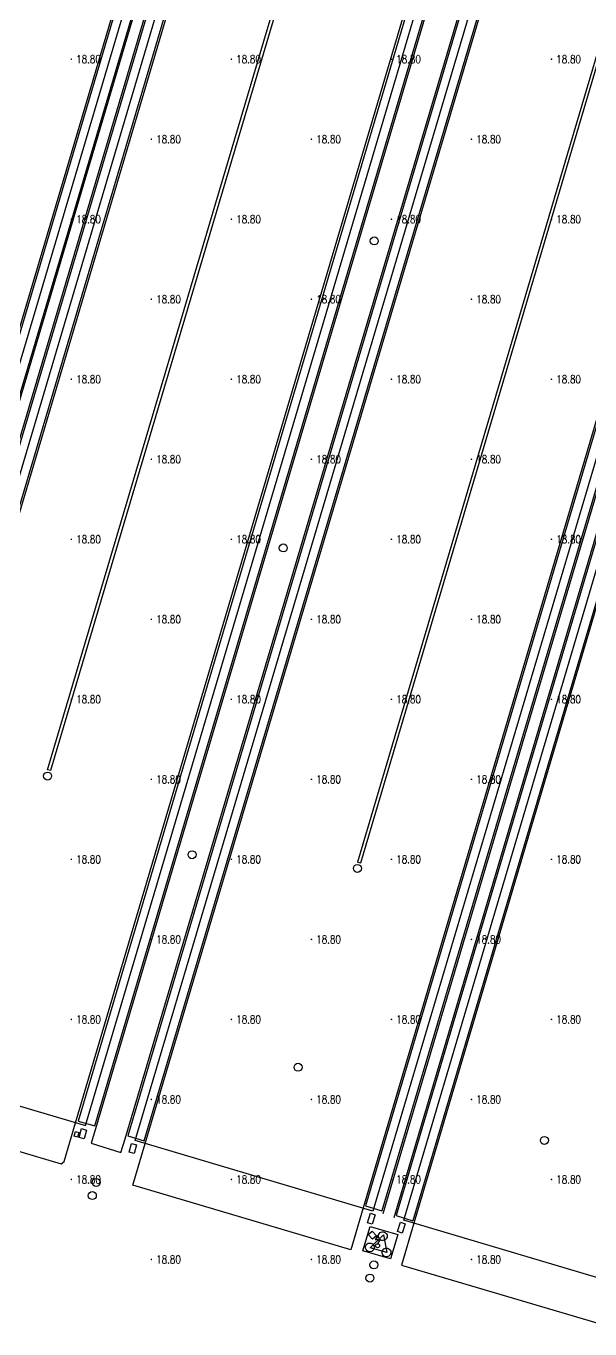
# Model space of a CAD drawing. Extents: x 404846 to 408477, y 3390929 to 3392894.
# Drawn here: x 406945.7 to 407016.2, y 3391455.7 to 3391618.5 of the extents above; entities that cross this region are included whole.
import ezdxf
from ezdxf.enums import TextEntityAlignment as Align

# ---------------------------------------------------------------- set-up
doc = ezdxf.new("R2010")
doc.units = 0
doc.header["$LTSCALE"] = 0.5
doc.layers.get('0').update_dxf_attribs({"linetype": 'CONTINUOUS'})
for name, color, linetype in [('3221', 6, 'CONTINUOUS'), ('DLDW', 11, 'CONTINUOUS'), ('DMTZ', 3, 'CONTINUOUS'), ('FZTZ', 7, 'CONTINUOUS'), ('GCD', 1, 'CONTINUOUS'), ('GXYZ', 2, 'CONTINUOUS'), ('SXSS', 5, 'CONTINUOUS'), ('ZBTZ', 3, 'CONTINUOUS')]:
    doc.layers.add(name, color=color, linetype=linetype)
doc.styles.add('HZ', font='rs.shx', dxfattribs={"width": 0.8, "bigfont": 'hztxt.shx'})
doc.linetypes.add('10422', pattern='A,0.75,[150,AAA.SHX,S=0.5,R=0,X=0,Y=0.5],1.5,[177,AAA.SHX,S=1,R=0,X=0,Y=0.4],0.75', length=3)
doc.linetypes.add('1161', pattern='A,0,[149,AAA.SHX,S=0.15,R=0,X=0,Y=0],-1.6', length=1.6)

# ---------------------------------------------------------------- blocks, each defined once
blk = doc.blocks.new('GC200')
at = {"linetype": 'Continuous', "const_width": 0.2, "flags": 128}
blk.add_lwpolyline([(-0.1, 0, 1), (0.1, 0, 1)], format="xyb", close=True, dxfattribs=at)
blk = doc.blocks.new('gc188')
blk.add_circle((0, 0), 1)
blk = doc.blocks.new('gc132')
at = {"linetype": 'Continuous'}
for points in [[(0, 2.5), (-0.58, 1.5)], [(0.58, 1.5), (-0.58, 1.5)], [(0, 2.5), (-0.52, 2.2)], [(0, 2.5), (0, 1.9)], [(0.58, 1.5), (0, 0.5)]]:
    blk.add_lwpolyline(points, dxfattribs=at)
blk.add_circle((0, 0), 0.5, dxfattribs=at)

msp = doc.modelspace()

# ---------------------------------------------------------------- linework, layer by layer
at = {"layer": '3221', "color": 6}
msp.add_polyline3d([(407039.262, 3391894.784, 18.829), (407037.597, 3391889.163, 18.883), (407033.781, 3391876.277, 18.752), (407027.539, 3391855.229, 18.79), (407022.83, 3391839.298, 18.737), (407018.038, 3391823.318, 18.686), (406987.124, 3391718.945, 18.735), (406951.218, 3391597.72, 19.131), (406919.586, 3391491.035, 18.77)], dxfattribs=at)
for points in [[(407043.117, 3391893.798, 18.887), (407018.585, 3391811.028, 18.727), (406988.042, 3391707.954, 18.781), (406975.302, 3391665.111, 18.745), (406923.401, 3391489.904, 18.729), (406953.125, 3391481.099, 18.729), (407005.022, 3391656.295, 18.745), (407017.76, 3391699.132, 18.781), (407048.307, 3391802.219, 18.727), (407072.839, 3391884.989, 18.887)], [(407108.747, 3391874.221, 19.001), (407104.699, 3391860.541, 18.768), (407092.094, 3391818.024, 18.768), (407079.137, 3391774.197, 18.544), (407057.194, 3391700.198, 18.949), (407039.605, 3391640.884, 18.858), (407018.304, 3391569.073, 18.836), (406989.043, 3391470.426, 18.541), (406959.323, 3391479.241, 18.541), (407009.885, 3391649.699, 18.858), (407049.413, 3391782.998, 18.544), (407062.372, 3391826.833, 18.768), (407074.973, 3391869.338, 18.768), (407079.021, 3391883.017, 18.768)], [(407142.313, 3391864.314, 18.752), (407133.705, 3391835.192, 18.752), (407133.693, 3391835.15, 18.752), (407123.698, 3391801.509, 18.86), (407073.195, 3391631.071, 18.86), (407054.672, 3391568.668, 18.718), (407022.626, 3391460.478, 18.718), (406992.902, 3391469.282, 18.718), (407024.949, 3391577.472, 18.718), (407043.472, 3391639.877, 18.86), (407061.005, 3391699.048, 18.953), (407093.979, 3391810.327, 18.86), (407103.976, 3391843.979, 18.752), (407112.584, 3391873.101, 18.752)]]:
    msp.add_polyline3d(points, close=True, dxfattribs=at)
at = {"layer": 'DLDW', "linetype": 'Continuous', "elevation": 19.359, "flags": 128}
msp.add_lwpolyline([(406988.681, 3391465.851), (406990.356, 3391467.469), (406990.789, 3391465.229), (406988.681, 3391465.851)], close=True, dxfattribs=at)
at = {"layer": 'DMTZ', "linetype": '10422', "elevation": 19.214, "flags": 128}
for points in [[(406990.228, 3391467.834), (406990.418, 3391467.82), (406990.509, 3391467.788), (406990.63, 3391467.712), (406990.754, 3391467.568), (406990.811, 3391467.436), (406990.828, 3391467.342), (406990.814, 3391467.152), (406990.76, 3391467.019), (406990.706, 3391466.94), (406990.562, 3391466.816), (406990.475, 3391466.774), (406990.336, 3391466.742), (406990.146, 3391466.757), (406990.055, 3391466.788), (406989.934, 3391466.864), (406989.81, 3391467.009), (406989.743, 3391467.187), (406989.741, 3391467.378), (406989.764, 3391467.47), (406989.829, 3391467.598), (406989.962, 3391467.734), (406990.089, 3391467.802), (406990.181, 3391467.828), (406990.228, 3391467.834)], [(406988.611, 3391466.435), (406988.801, 3391466.421), (406988.891, 3391466.389), (406989.013, 3391466.313), (406989.137, 3391466.168), (406989.193, 3391466.037), (406989.211, 3391465.943), (406989.197, 3391465.753), (406989.143, 3391465.62), (406989.089, 3391465.541), (406988.944, 3391465.417), (406988.858, 3391465.375), (406988.719, 3391465.343), (406988.529, 3391465.357), (406988.438, 3391465.389), (406988.317, 3391465.465), (406988.193, 3391465.609), (406988.125, 3391465.788), (406988.123, 3391465.978), (406988.147, 3391466.071), (406988.212, 3391466.199), (406988.345, 3391466.335), (406988.472, 3391466.403), (406988.564, 3391466.428), (406988.611, 3391466.435)], [(406990.682, 3391465.796), (406990.872, 3391465.782), (406990.963, 3391465.75), (406991.084, 3391465.674), (406991.208, 3391465.529), (406991.265, 3391465.398), (406991.282, 3391465.304), (406991.268, 3391465.114), (406991.214, 3391464.981), (406991.16, 3391464.902), (406991.016, 3391464.778), (406990.929, 3391464.736), (406990.79, 3391464.704), (406990.6, 3391464.718), (406990.51, 3391464.75), (406990.388, 3391464.826), (406990.264, 3391464.97), (406990.197, 3391465.149), (406990.195, 3391465.339), (406990.218, 3391465.432), (406990.283, 3391465.56), (406990.416, 3391465.696), (406990.543, 3391465.764), (406990.635, 3391465.789), (406990.682, 3391465.796)]]:
    msp.add_lwpolyline(points, close=True, dxfattribs=at)
at = {"layer": 'FZTZ', "linetype": 'Continuous', "flags": 128}
for points, elevation in [([(406952.625, 3391480.727), (406953.253, 3391480.552), (406952.949, 3391479.461), (406952.321, 3391479.636), (406952.625, 3391480.727)], 19.706), ([(406952.294, 3391480.232), (406952.124, 3391479.659), (406951.717, 3391479.779), (406951.887, 3391480.353), (406952.294, 3391480.232)], 19.747), ([(406958.886, 3391478.877), (406959.515, 3391478.701), (406959.211, 3391477.61), (406958.582, 3391477.785), (406958.886, 3391478.877)], 19.655), ([(406988.739, 3391470.143), (406989.318, 3391469.96), (406988.946, 3391468.782), (406988.367, 3391468.965), (406988.739, 3391470.143)], 19.302), ([(406988.933, 3391467.934), (406989.477, 3391467.334), (406989, 3391466.9), (406988.455, 3391467.5), (406988.933, 3391467.934)], 20.293), ([(406992.501, 3391469.031), (406993.08, 3391468.849), (406992.708, 3391467.67), (406992.129, 3391467.853), (406992.501, 3391469.031)], 19.302)]:
    msp.add_lwpolyline(points, close=True, dxfattribs=dict(at, elevation=elevation))
at = {"layer": 'SXSS', "linetype": 'Continuous', "flags": 128}
for points, elevation in [([(407045.851, 3391852.784), (406993.447, 3391676.146), (406978.956, 3391627.236), (406948.764, 3391525.465), (406948.381, 3391525.579), (406978.573, 3391627.35), (406993.064, 3391676.26), (407045.468, 3391852.897), (407045.851, 3391852.784)], 18.759), ([(407037.346, 3391682.024), (407042.474, 3391699.347), (407048.91, 3391721.043), (407059.334, 3391756.217), (407069.804, 3391791.621), (407084.558, 3391841.302), (407084.174, 3391841.416), (407069.421, 3391791.734), (407058.951, 3391756.33), (407048.527, 3391721.157), (407042.091, 3391699.461), (407036.963, 3391682.137), (407019.481, 3391623.294), (406987.136, 3391514.04), (406987.519, 3391513.926), (407019.864, 3391623.18), (407037.346, 3391682.024)], 18.846)]:
    msp.add_lwpolyline(points, close=True, dxfattribs=dict(at, elevation=elevation))
at = {"layer": 'ZBTZ', "linetype": '1161', "flags": 128}
for points, elevation in [([(406921.635, 3391488.405), (406922.173, 3391490.268), (406974.073, 3391665.475), (406986.814, 3391708.319), (407017.357, 3391811.392), (407042.397, 3391895.897), (407041.06, 3391896.292), (407038.89, 3391888.78), (407035.041, 3391875.906), (407028.839, 3391854.844), (407024.13, 3391838.911), (407019.337, 3391822.928), (406987.744, 3391716.408), (406952.479, 3391597.346), (406920.846, 3391490.662), (406920.301, 3391488.795), (406921.635, 3391488.405)], 18.785), ([(406987.805, 3391465.458), (406988.71, 3391468.503), (406992.143, 3391467.483), (406991.238, 3391464.438), (406987.805, 3391465.458)], 18.648)]:
    msp.add_lwpolyline(points, close=True, dxfattribs=dict(at, elevation=elevation))
for points, elevation in [([(407038.162, 3391894.843), (407036.57, 3391889.467), (407032.753, 3391876.581), (407026.55, 3391855.521), (407021.842, 3391839.592), (407017.051, 3391823.614), (406986.117, 3391719.243), (406950.212, 3391598.018), (406918.664, 3391491.622)], 18.813), ([(407040.255, 3391894.223), (407038.662, 3391888.848), (407034.846, 3391875.961), (407028.625, 3391854.907), (407023.916, 3391838.975), (407019.123, 3391822.992), (406987.545, 3391716.466), (406952.281, 3391597.405), (406920.733, 3391491.009)], 18.818), ([(406922.471, 3391490.507), (406974.282, 3391665.413), (406987.023, 3391708.257), (407017.566, 3391811.33), (407041.971, 3391893.674)], 18.773), ([(406924.539, 3391489.894), (406976.35, 3391664.8), (406989.09, 3391707.643), (407019.634, 3391810.717), (407044.072, 3391893.051)], 18.773), ([(406958.09, 3391479.46), (407008.685, 3391650.055), (407048.213, 3391783.353), (407061.172, 3391827.189), (407073.773, 3391869.693), (407078.351, 3391885.216), (407074.576, 3391886.339), (407073.859, 3391883.915), (407049.579, 3391801.842), (407019.031, 3391698.755), (407006.293, 3391655.918), (406954.396, 3391480.722)], 18.708), ([(407073.809, 3391884.324), (407071.673, 3391884.952), (407047.306, 3391802.515), (407016.759, 3391699.43), (407004.02, 3391656.592), (406952.206, 3391481.677)], 18.688), ([(406954.281, 3391481.062), (407006.094, 3391655.977), (407018.833, 3391698.814), (407049.38, 3391801.901), (407073.809, 3391884.324)], 18.722), ([(407077.906, 3391883.017), (407073.948, 3391869.641), (407061.348, 3391827.137), (407048.388, 3391783.301), (407008.86, 3391650.003), (406958.417, 3391479.83), (406960.472, 3391479.22)], 18.704), ([(406960.472, 3391479.22), (407010.947, 3391649.384), (407050.475, 3391782.683), (407063.435, 3391826.519), (407076.035, 3391869.023), (407079.993, 3391882.399)], 18.708), ([(406991.688, 3391469.641), (407021.236, 3391569.395), (407023.735, 3391577.832), (407042.181, 3391640.177), (407059.791, 3391699.407), (407092.765, 3391810.687), (407102.762, 3391844.338), (407111.912, 3391875.295), (407110.548, 3391875.68), (407105.934, 3391860.175), (407093.33, 3391817.658), (407080.373, 3391773.831), (407058.429, 3391699.831), (407040.83, 3391640.52), (407019.53, 3391568.709), (406990.268, 3391470.062)], 18.799), ([(407107.607, 3391874.228), (407103.657, 3391860.85), (407091.053, 3391818.332), (407078.096, 3391774.505), (407056.152, 3391700.506), (407038.517, 3391641.206), (407017.217, 3391569.395), (406988.116, 3391471.071)], 18.782), ([(407109.722, 3391873.603), (407105.742, 3391860.232), (407093.138, 3391817.715), (407080.181, 3391773.888), (407058.237, 3391699.888), (407040.622, 3391640.582), (407019.321, 3391568.771), (406990.16, 3391470.464)], 18.779), ([(407111.474, 3391873.105), (407102.954, 3391844.281), (407092.957, 3391810.63), (407059.983, 3391699.35), (407042.39, 3391640.115), (407023.927, 3391577.775), (407021.422, 3391569.321), (406991.961, 3391469.856)], 18.816), ([(407113.556, 3391872.49), (407109.63, 3391859.208), (407105.036, 3391843.665), (407095.038, 3391810.012), (407062.065, 3391698.734), (407044.531, 3391639.563), (407026.008, 3391577.158), (406994.034, 3391469.211)], 18.849), ([(407027.16, 3391858.487), (407026.304, 3391855.594), (407021.596, 3391839.666), (407016.805, 3391823.688), (406985.897, 3391719.308), (406949.991, 3391598.084), (406918.359, 3391491.399)], 18.805), ([(406924.659, 3391489.531), (406976.559, 3391664.738), (406989.299, 3391707.581), (407019.843, 3391810.655), (407033.458, 3391856.594)], 18.759), ([(406924.659, 3391489.531), (406923.119, 3391484.328), (406950.092, 3391476.322), (406950.476, 3391476.615), (406951.885, 3391481.466), (407003.783, 3391656.663), (407016.521, 3391699.5), (407047.068, 3391802.586), (407060.655, 3391848.556)], 18.727), ([(406960.577, 3391478.87), (407011.139, 3391649.327), (407050.667, 3391782.626), (407063.626, 3391826.462), (407069.41, 3391845.971)], 18.695), ([(407096.651, 3391838.007), (407090.837, 3391818.396), (407077.88, 3391774.569), (407055.936, 3391700.57), (407038.32, 3391641.265), (407017.019, 3391569.454), (406987.819, 3391470.819), (406986.268, 3391465.599), (406959.049, 3391473.678), (406960.577, 3391478.87)], 18.701), ([(407102.981, 3391836.044), (407095.23, 3391809.955), (407062.256, 3391698.677), (407044.723, 3391639.506), (407026.2, 3391577.101), (406994.154, 3391468.911)], 18.814), ([(406952.206, 3391481.677), (406954.281, 3391481.062)], 18.729), ([(406954.396, 3391480.722), (406953.847, 3391478.895), (406957.55, 3391477.761), (406958.09, 3391479.46)], 18.729), ([(406988.116, 3391471.071), (406990.16, 3391470.464)], 18.542), ([(406991.961, 3391469.856), (406994.034, 3391469.211)], 18.719), ([(406994.154, 3391468.911), (406992.6, 3391463.677), (407019.567, 3391455.695), (407019.939, 3391455.986), (407021.339, 3391460.859)], 18.718)]:
    msp.add_lwpolyline(points, dxfattribs=dict(at, elevation=elevation))

# ---------------------------------------------------------------- block references
at = {"layer": 'DLDW', "linetype": 'Continuous', "xscale": 0.5, "yscale": 0.5}
msp.add_blockref('gc132', (406989.627, 3391466.1), dxfattribs=at)
at = {"layer": 'GCD', "linetype": 'Continuous'}
ref = msp.add_blockref('GC200', (406951.358, 3391614.379, 18.8), dxfattribs=dict(at, xscale=0.5, yscale=0.5, zscale=0.5))
ref.add_attrib('height', '18.80', dxfattribs={"linetype": 'Continuous', "height": 1, "style": 'HZ', "width": 0.8}).set_placement((406951.958, 3391614.379, 18.8), align=Align.MIDDLE_LEFT)
ref = msp.add_blockref('GC200', (406971.358, 3391614.379, 18.8), dxfattribs=dict(at, xscale=0.5, yscale=0.5, zscale=0.5))
ref.add_attrib('height', '18.80', dxfattribs={"linetype": 'Continuous', "height": 1, "style": 'HZ', "width": 0.8}).set_placement((406971.958, 3391614.379, 18.8), align=Align.MIDDLE_LEFT)
ref = msp.add_blockref('GC200', (406991.358, 3391614.379, 18.8), dxfattribs=dict(at, xscale=0.5, yscale=0.5, zscale=0.5))
ref.add_attrib('height', '18.80', dxfattribs={"linetype": 'Continuous', "height": 1, "style": 'HZ', "width": 0.8}).set_placement((406991.958, 3391614.379, 18.8), align=Align.MIDDLE_LEFT)
ref = msp.add_blockref('GC200', (407011.358, 3391614.379, 18.8), dxfattribs=dict(at, xscale=0.5, yscale=0.5, zscale=0.5))
ref.add_attrib('height', '18.80', dxfattribs={"linetype": 'Continuous', "height": 1, "style": 'HZ', "width": 0.8}).set_placement((407011.958, 3391614.379, 18.8), align=Align.MIDDLE_LEFT)
ref = msp.add_blockref('GC200', (406961.358, 3391604.379, 18.8), dxfattribs=dict(at, xscale=0.5, yscale=0.5, zscale=0.5))
ref.add_attrib('height', '18.80', dxfattribs={"linetype": 'Continuous', "height": 1, "style": 'HZ', "width": 0.8}).set_placement((406961.958, 3391604.379, 18.8), align=Align.MIDDLE_LEFT)
ref = msp.add_blockref('GC200', (406981.358, 3391604.379, 18.8), dxfattribs=dict(at, xscale=0.5, yscale=0.5, zscale=0.5))
ref.add_attrib('height', '18.80', dxfattribs={"linetype": 'Continuous', "height": 1, "style": 'HZ', "width": 0.8}).set_placement((406981.958, 3391604.379, 18.8), align=Align.MIDDLE_LEFT)
ref = msp.add_blockref('GC200', (407001.358, 3391604.379, 18.8), dxfattribs=dict(at, xscale=0.5, yscale=0.5, zscale=0.5))
ref.add_attrib('height', '18.80', dxfattribs={"linetype": 'Continuous', "height": 1, "style": 'HZ', "width": 0.8}).set_placement((407001.958, 3391604.379, 18.8), align=Align.MIDDLE_LEFT)
ref = msp.add_blockref('GC200', (406951.358, 3391594.379, 18.8), dxfattribs=dict(at, xscale=0.5, yscale=0.5, zscale=0.5))
ref.add_attrib('height', '18.80', dxfattribs={"linetype": 'Continuous', "height": 1, "style": 'HZ', "width": 0.8}).set_placement((406951.958, 3391594.379, 18.8), align=Align.MIDDLE_LEFT)
ref = msp.add_blockref('GC200', (406971.358, 3391594.379, 18.8), dxfattribs=dict(at, xscale=0.5, yscale=0.5, zscale=0.5))
ref.add_attrib('height', '18.80', dxfattribs={"linetype": 'Continuous', "height": 1, "style": 'HZ', "width": 0.8}).set_placement((406971.958, 3391594.379, 18.8), align=Align.MIDDLE_LEFT)
ref = msp.add_blockref('GC200', (406991.358, 3391594.379, 18.8), dxfattribs=dict(at, xscale=0.5, yscale=0.5, zscale=0.5))
ref.add_attrib('height', '18.80', dxfattribs={"linetype": 'Continuous', "height": 1, "style": 'HZ', "width": 0.8}).set_placement((406991.958, 3391594.379, 18.8), align=Align.MIDDLE_LEFT)
ref = msp.add_blockref('GC200', (407011.358, 3391594.379, 18.8), dxfattribs=dict(at, xscale=0.5, yscale=0.5, zscale=0.5))
ref.add_attrib('height', '18.80', dxfattribs={"linetype": 'Continuous', "height": 1, "style": 'HZ', "width": 0.8}).set_placement((407011.958, 3391594.379, 18.8), align=Align.MIDDLE_LEFT)
ref = msp.add_blockref('GC200', (406961.358, 3391584.379, 18.8), dxfattribs=dict(at, xscale=0.5, yscale=0.5, zscale=0.5))
ref.add_attrib('height', '18.80', dxfattribs={"linetype": 'Continuous', "height": 1, "style": 'HZ', "width": 0.8}).set_placement((406961.958, 3391584.379, 18.8), align=Align.MIDDLE_LEFT)
ref = msp.add_blockref('GC200', (406981.358, 3391584.379, 18.8), dxfattribs=dict(at, xscale=0.5, yscale=0.5, zscale=0.5))
ref.add_attrib('height', '18.80', dxfattribs={"linetype": 'Continuous', "height": 1, "style": 'HZ', "width": 0.8}).set_placement((406981.958, 3391584.379, 18.8), align=Align.MIDDLE_LEFT)
ref = msp.add_blockref('GC200', (407001.358, 3391584.379, 18.8), dxfattribs=dict(at, xscale=0.5, yscale=0.5, zscale=0.5))
ref.add_attrib('height', '18.80', dxfattribs={"linetype": 'Continuous', "height": 1, "style": 'HZ', "width": 0.8}).set_placement((407001.958, 3391584.379, 18.8), align=Align.MIDDLE_LEFT)
ref = msp.add_blockref('GC200', (406951.358, 3391574.379, 18.8), dxfattribs=dict(at, xscale=0.5, yscale=0.5, zscale=0.5))
ref.add_attrib('height', '18.80', dxfattribs={"linetype": 'Continuous', "height": 1, "style": 'HZ', "width": 0.8}).set_placement((406951.958, 3391574.379, 18.8), align=Align.MIDDLE_LEFT)
ref = msp.add_blockref('GC200', (406971.358, 3391574.379, 18.8), dxfattribs=dict(at, xscale=0.5, yscale=0.5, zscale=0.5))
ref.add_attrib('height', '18.80', dxfattribs={"linetype": 'Continuous', "height": 1, "style": 'HZ', "width": 0.8}).set_placement((406971.958, 3391574.379, 18.8), align=Align.MIDDLE_LEFT)
ref = msp.add_blockref('GC200', (406991.358, 3391574.379, 18.8), dxfattribs=dict(at, xscale=0.5, yscale=0.5, zscale=0.5))
ref.add_attrib('height', '18.80', dxfattribs={"linetype": 'Continuous', "height": 1, "style": 'HZ', "width": 0.8}).set_placement((406991.958, 3391574.379, 18.8), align=Align.MIDDLE_LEFT)
ref = msp.add_blockref('GC200', (407011.358, 3391574.379, 18.8), dxfattribs=dict(at, xscale=0.5, yscale=0.5, zscale=0.5))
ref.add_attrib('height', '18.80', dxfattribs={"linetype": 'Continuous', "height": 1, "style": 'HZ', "width": 0.8}).set_placement((407011.958, 3391574.379, 18.8), align=Align.MIDDLE_LEFT)
ref = msp.add_blockref('GC200', (406961.358, 3391564.379, 18.8), dxfattribs=dict(at, xscale=0.5, yscale=0.5, zscale=0.5))
ref.add_attrib('height', '18.80', dxfattribs={"linetype": 'Continuous', "height": 1, "style": 'HZ', "width": 0.8}).set_placement((406961.958, 3391564.379, 18.8), align=Align.MIDDLE_LEFT)
ref = msp.add_blockref('GC200', (406981.358, 3391564.379, 18.8), dxfattribs=dict(at, xscale=0.5, yscale=0.5, zscale=0.5))
ref.add_attrib('height', '18.80', dxfattribs={"linetype": 'Continuous', "height": 1, "style": 'HZ', "width": 0.8}).set_placement((406981.958, 3391564.379, 18.8), align=Align.MIDDLE_LEFT)
ref = msp.add_blockref('GC200', (407001.358, 3391564.379, 18.8), dxfattribs=dict(at, xscale=0.5, yscale=0.5, zscale=0.5))
ref.add_attrib('height', '18.80', dxfattribs={"linetype": 'Continuous', "height": 1, "style": 'HZ', "width": 0.8}).set_placement((407001.958, 3391564.379, 18.8), align=Align.MIDDLE_LEFT)
ref = msp.add_blockref('GC200', (406951.358, 3391554.379, 18.8), dxfattribs=dict(at, xscale=0.5, yscale=0.5, zscale=0.5))
ref.add_attrib('height', '18.80', dxfattribs={"linetype": 'Continuous', "height": 1, "style": 'HZ', "width": 0.8}).set_placement((406951.958, 3391554.379, 18.8), align=Align.MIDDLE_LEFT)
ref = msp.add_blockref('GC200', (406971.358, 3391554.379, 18.8), dxfattribs=dict(at, xscale=0.5, yscale=0.5, zscale=0.5))
ref.add_attrib('height', '18.80', dxfattribs={"linetype": 'Continuous', "height": 1, "style": 'HZ', "width": 0.8}).set_placement((406971.958, 3391554.379, 18.8), align=Align.MIDDLE_LEFT)
ref = msp.add_blockref('GC200', (406991.358, 3391554.379, 18.8), dxfattribs=dict(at, xscale=0.5, yscale=0.5, zscale=0.5))
ref.add_attrib('height', '18.80', dxfattribs={"linetype": 'Continuous', "height": 1, "style": 'HZ', "width": 0.8}).set_placement((406991.958, 3391554.379, 18.8), align=Align.MIDDLE_LEFT)
ref = msp.add_blockref('GC200', (407011.358, 3391554.379, 18.8), dxfattribs=dict(at, xscale=0.5, yscale=0.5, zscale=0.5))
ref.add_attrib('height', '18.80', dxfattribs={"linetype": 'Continuous', "height": 1, "style": 'HZ', "width": 0.8}).set_placement((407011.958, 3391554.379, 18.8), align=Align.MIDDLE_LEFT)
ref = msp.add_blockref('GC200', (406961.358, 3391544.379, 18.8), dxfattribs=dict(at, xscale=0.5, yscale=0.5, zscale=0.5))
ref.add_attrib('height', '18.80', dxfattribs={"linetype": 'Continuous', "height": 1, "style": 'HZ', "width": 0.8}).set_placement((406961.958, 3391544.379, 18.8), align=Align.MIDDLE_LEFT)
ref = msp.add_blockref('GC200', (406981.358, 3391544.379, 18.8), dxfattribs=dict(at, xscale=0.5, yscale=0.5, zscale=0.5))
ref.add_attrib('height', '18.80', dxfattribs={"linetype": 'Continuous', "height": 1, "style": 'HZ', "width": 0.8}).set_placement((406981.958, 3391544.379, 18.8), align=Align.MIDDLE_LEFT)
ref = msp.add_blockref('GC200', (407001.358, 3391544.379, 18.8), dxfattribs=dict(at, xscale=0.5, yscale=0.5, zscale=0.5))
ref.add_attrib('height', '18.80', dxfattribs={"linetype": 'Continuous', "height": 1, "style": 'HZ', "width": 0.8}).set_placement((407001.958, 3391544.379, 18.8), align=Align.MIDDLE_LEFT)
ref = msp.add_blockref('GC200', (406951.358, 3391534.379, 18.8), dxfattribs=dict(at, xscale=0.5, yscale=0.5, zscale=0.5))
ref.add_attrib('height', '18.80', dxfattribs={"linetype": 'Continuous', "height": 1, "style": 'HZ', "width": 0.8}).set_placement((406951.958, 3391534.379, 18.8), align=Align.MIDDLE_LEFT)
ref = msp.add_blockref('GC200', (406971.358, 3391534.379, 18.8), dxfattribs=dict(at, xscale=0.5, yscale=0.5, zscale=0.5))
ref.add_attrib('height', '18.80', dxfattribs={"linetype": 'Continuous', "height": 1, "style": 'HZ', "width": 0.8}).set_placement((406971.958, 3391534.379, 18.8), align=Align.MIDDLE_LEFT)
ref = msp.add_blockref('GC200', (406991.358, 3391534.379, 18.8), dxfattribs=dict(at, xscale=0.5, yscale=0.5, zscale=0.5))
ref.add_attrib('height', '18.80', dxfattribs={"linetype": 'Continuous', "height": 1, "style": 'HZ', "width": 0.8}).set_placement((406991.958, 3391534.379, 18.8), align=Align.MIDDLE_LEFT)
ref = msp.add_blockref('GC200', (407011.358, 3391534.379, 18.8), dxfattribs=dict(at, xscale=0.5, yscale=0.5, zscale=0.5))
ref.add_attrib('height', '18.80', dxfattribs={"linetype": 'Continuous', "height": 1, "style": 'HZ', "width": 0.8}).set_placement((407011.958, 3391534.379, 18.8), align=Align.MIDDLE_LEFT)
ref = msp.add_blockref('GC200', (406961.358, 3391524.379, 18.8), dxfattribs=dict(at, xscale=0.5, yscale=0.5, zscale=0.5))
ref.add_attrib('height', '18.80', dxfattribs={"linetype": 'Continuous', "height": 1, "style": 'HZ', "width": 0.8}).set_placement((406961.958, 3391524.379, 18.8), align=Align.MIDDLE_LEFT)
ref = msp.add_blockref('GC200', (406981.358, 3391524.379, 18.8), dxfattribs=dict(at, xscale=0.5, yscale=0.5, zscale=0.5))
ref.add_attrib('height', '18.80', dxfattribs={"linetype": 'Continuous', "height": 1, "style": 'HZ', "width": 0.8}).set_placement((406981.958, 3391524.379, 18.8), align=Align.MIDDLE_LEFT)
ref = msp.add_blockref('GC200', (407001.358, 3391524.379, 18.8), dxfattribs=dict(at, xscale=0.5, yscale=0.5, zscale=0.5))
ref.add_attrib('height', '18.80', dxfattribs={"linetype": 'Continuous', "height": 1, "style": 'HZ', "width": 0.8}).set_placement((407001.958, 3391524.379, 18.8), align=Align.MIDDLE_LEFT)
ref = msp.add_blockref('GC200', (406951.358, 3391514.379, 18.8), dxfattribs=dict(at, xscale=0.5, yscale=0.5, zscale=0.5))
ref.add_attrib('height', '18.80', dxfattribs={"linetype": 'Continuous', "height": 1, "style": 'HZ', "width": 0.8}).set_placement((406951.958, 3391514.379, 18.8), align=Align.MIDDLE_LEFT)
ref = msp.add_blockref('GC200', (406971.358, 3391514.379, 18.8), dxfattribs=dict(at, xscale=0.5, yscale=0.5, zscale=0.5))
ref.add_attrib('height', '18.80', dxfattribs={"linetype": 'Continuous', "height": 1, "style": 'HZ', "width": 0.8}).set_placement((406971.958, 3391514.379, 18.8), align=Align.MIDDLE_LEFT)
ref = msp.add_blockref('GC200', (406991.358, 3391514.379, 18.8), dxfattribs=dict(at, xscale=0.5, yscale=0.5, zscale=0.5))
ref.add_attrib('height', '18.80', dxfattribs={"linetype": 'Continuous', "height": 1, "style": 'HZ', "width": 0.8}).set_placement((406991.958, 3391514.379, 18.8), align=Align.MIDDLE_LEFT)
ref = msp.add_blockref('GC200', (407011.358, 3391514.379, 18.8), dxfattribs=dict(at, xscale=0.5, yscale=0.5, zscale=0.5))
ref.add_attrib('height', '18.80', dxfattribs={"linetype": 'Continuous', "height": 1, "style": 'HZ', "width": 0.8}).set_placement((407011.958, 3391514.379, 18.8), align=Align.MIDDLE_LEFT)
ref = msp.add_blockref('GC200', (406961.358, 3391504.379, 18.8), dxfattribs=dict(at, xscale=0.5, yscale=0.5, zscale=0.5))
ref.add_attrib('height', '18.80', dxfattribs={"linetype": 'Continuous', "height": 1, "style": 'HZ', "width": 0.8}).set_placement((406961.958, 3391504.379, 18.8), align=Align.MIDDLE_LEFT)
ref = msp.add_blockref('GC200', (406981.358, 3391504.379, 18.8), dxfattribs=dict(at, xscale=0.5, yscale=0.5, zscale=0.5))
ref.add_attrib('height', '18.80', dxfattribs={"linetype": 'Continuous', "height": 1, "style": 'HZ', "width": 0.8}).set_placement((406981.958, 3391504.379, 18.8), align=Align.MIDDLE_LEFT)
ref = msp.add_blockref('GC200', (407001.358, 3391504.379, 18.8), dxfattribs=dict(at, xscale=0.5, yscale=0.5, zscale=0.5))
ref.add_attrib('height', '18.80', dxfattribs={"linetype": 'Continuous', "height": 1, "style": 'HZ', "width": 0.8}).set_placement((407001.958, 3391504.379, 18.8), align=Align.MIDDLE_LEFT)
ref = msp.add_blockref('GC200', (406951.358, 3391494.379, 18.8), dxfattribs=dict(at, xscale=0.5, yscale=0.5, zscale=0.5))
ref.add_attrib('height', '18.80', dxfattribs={"linetype": 'Continuous', "height": 1, "style": 'HZ', "width": 0.8}).set_placement((406951.958, 3391494.379, 18.8), align=Align.MIDDLE_LEFT)
ref = msp.add_blockref('GC200', (406971.358, 3391494.379, 18.8), dxfattribs=dict(at, xscale=0.5, yscale=0.5, zscale=0.5))
ref.add_attrib('height', '18.80', dxfattribs={"linetype": 'Continuous', "height": 1, "style": 'HZ', "width": 0.8}).set_placement((406971.958, 3391494.379, 18.8), align=Align.MIDDLE_LEFT)
ref = msp.add_blockref('GC200', (406991.358, 3391494.379, 18.8), dxfattribs=dict(at, xscale=0.5, yscale=0.5, zscale=0.5))
ref.add_attrib('height', '18.80', dxfattribs={"linetype": 'Continuous', "height": 1, "style": 'HZ', "width": 0.8}).set_placement((406991.958, 3391494.379, 18.8), align=Align.MIDDLE_LEFT)
ref = msp.add_blockref('GC200', (407011.358, 3391494.379, 18.8), dxfattribs=dict(at, xscale=0.5, yscale=0.5, zscale=0.5))
ref.add_attrib('height', '18.80', dxfattribs={"linetype": 'Continuous', "height": 1, "style": 'HZ', "width": 0.8}).set_placement((407011.958, 3391494.379, 18.8), align=Align.MIDDLE_LEFT)
ref = msp.add_blockref('GC200', (406961.358, 3391484.379, 18.8), dxfattribs=dict(at, xscale=0.5, yscale=0.5, zscale=0.5))
ref.add_attrib('height', '18.80', dxfattribs={"linetype": 'Continuous', "height": 1, "style": 'HZ', "width": 0.8}).set_placement((406961.958, 3391484.379, 18.8), align=Align.MIDDLE_LEFT)
ref = msp.add_blockref('GC200', (406981.358, 3391484.379, 18.8), dxfattribs=dict(at, xscale=0.5, yscale=0.5, zscale=0.5))
ref.add_attrib('height', '18.80', dxfattribs={"linetype": 'Continuous', "height": 1, "style": 'HZ', "width": 0.8}).set_placement((406981.958, 3391484.379, 18.8), align=Align.MIDDLE_LEFT)
ref = msp.add_blockref('GC200', (407001.358, 3391484.379, 18.8), dxfattribs=dict(at, xscale=0.5, yscale=0.5, zscale=0.5))
ref.add_attrib('height', '18.80', dxfattribs={"linetype": 'Continuous', "height": 1, "style": 'HZ', "width": 0.8}).set_placement((407001.958, 3391484.379, 18.8), align=Align.MIDDLE_LEFT)
ref = msp.add_blockref('GC200', (406951.358, 3391474.379, 18.8), dxfattribs=dict(at, xscale=0.5, yscale=0.5, zscale=0.5))
ref.add_attrib('height', '18.80', dxfattribs={"linetype": 'Continuous', "height": 1, "style": 'HZ', "width": 0.8}).set_placement((406951.958, 3391474.379, 18.8), align=Align.MIDDLE_LEFT)
ref = msp.add_blockref('GC200', (406971.358, 3391474.379, 18.8), dxfattribs=dict(at, xscale=0.5, yscale=0.5, zscale=0.5))
ref.add_attrib('height', '18.80', dxfattribs={"linetype": 'Continuous', "height": 1, "style": 'HZ', "width": 0.8}).set_placement((406971.958, 3391474.379, 18.8), align=Align.MIDDLE_LEFT)
ref = msp.add_blockref('GC200', (406991.358, 3391474.379, 18.8), dxfattribs=dict(at, xscale=0.5, yscale=0.5, zscale=0.5))
ref.add_attrib('height', '18.80', dxfattribs={"linetype": 'Continuous', "height": 1, "style": 'HZ', "width": 0.8}).set_placement((406991.958, 3391474.379, 18.8), align=Align.MIDDLE_LEFT)
ref = msp.add_blockref('GC200', (407011.358, 3391474.379, 18.8), dxfattribs=dict(at, xscale=0.5, yscale=0.5, zscale=0.5))
ref.add_attrib('height', '18.80', dxfattribs={"linetype": 'Continuous', "height": 1, "style": 'HZ', "width": 0.8}).set_placement((407011.958, 3391474.379, 18.8), align=Align.MIDDLE_LEFT)
ref = msp.add_blockref('GC200', (406961.358, 3391464.379, 18.8), dxfattribs=dict(at, xscale=0.5, yscale=0.5, zscale=0.5))
ref.add_attrib('height', '18.80', dxfattribs={"linetype": 'Continuous', "height": 1, "style": 'HZ', "width": 0.8}).set_placement((406961.958, 3391464.379, 18.8), align=Align.MIDDLE_LEFT)
ref = msp.add_blockref('GC200', (406981.358, 3391464.379, 18.8), dxfattribs=dict(at, xscale=0.5, yscale=0.5, zscale=0.5))
ref.add_attrib('height', '18.80', dxfattribs={"linetype": 'Continuous', "height": 1, "style": 'HZ', "width": 0.8}).set_placement((406981.958, 3391464.379, 18.8), align=Align.MIDDLE_LEFT)
ref = msp.add_blockref('GC200', (407001.358, 3391464.379, 18.8), dxfattribs=dict(at, xscale=0.5, yscale=0.5, zscale=0.5))
ref.add_attrib('height', '18.80', dxfattribs={"linetype": 'Continuous', "height": 1, "style": 'HZ', "width": 0.8}).set_placement((407001.958, 3391464.379, 18.8), align=Align.MIDDLE_LEFT)
at = {"layer": 'GXYZ', "linetype": 'Continuous', "xscale": 0.5, "yscale": 0.5}
for p in [(406989.218, 3391591.665, 18.636), (406977.845, 3391553.299, 18.54), (406948.392, 3391524.788, 18.392), (406966.447, 3391514.956, 18.415), (406987.109, 3391513.251, 19.015), (406979.689, 3391488.402, 18.381), (407010.471, 3391479.262, 18.667), (406954.458, 3391474.007, 18.582), (406953.981, 3391472.362, 18.582), (406989.164, 3391463.702, 18.647), (406988.67, 3391462.055, 18.647)]:
    msp.add_blockref('gc188', p, dxfattribs=at)

doc.saveas('drawing.dxf')
